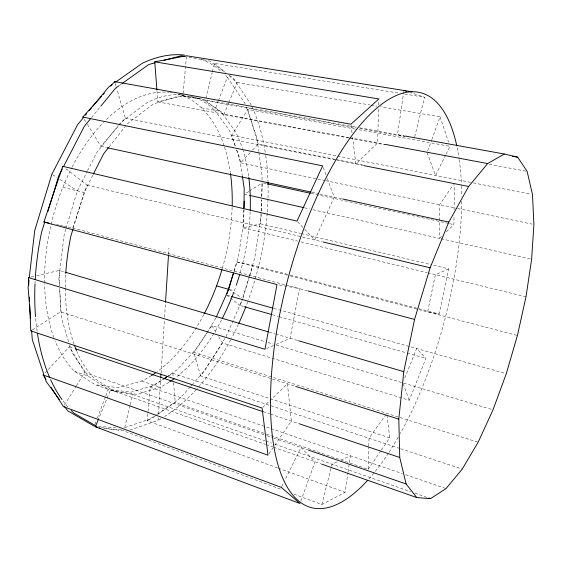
<?xml version="1.0" encoding="UTF-8"?>
<svg xmlns="http://www.w3.org/2000/svg" width="562" height="562" viewBox="0 0 562 562"><rect width="100%" height="100%" fill="white"/><g stroke="black" fill="none" stroke-linecap="round" stroke-linejoin="round"><path stroke-width="0.42" stroke-dasharray="2.81 2.11" d="M312.915 209.724L439.498 238.372L439.653 204.673L453.471 184.505M243.929 209.837L243.782 221.723L238.506 255.872L233.694 272.268M446.383 231.79L453.885 224.61L454.019 215.091M454.089 209.893L454.433 184.793M261.33 214.628L254.755 257.895L249.451 275.991M261.4 211.143L261.625 199.798L260.536 223.809L243.191 227.828L243.887 209.809M261.688 196.454L261.997 180.585M262.018 179.763L262.096 175.625L258.871 152.267M266.276 434.068L368.11 469.319L368.763 446.888M368.791 446.024L369.016 438.255L385.736 414.77M378.556 109.309L377.58 142.966L355.879 164.02L352.557 137.184M378.676 104.996L378.802 100.682M261.78 196.398L262.391 182.791L266.669 183.725M129.913 430.063L158.084 420.299L158.252 417.699M158.47 414.222L160.718 378.549M161.048 373.294L164.364 320.747M164.582 317.242L165.523 302.356M168.558 254.193L168.944 248.06M277.466 467.893L147.174 420.805L147.946 412.206M148.024 411.342L150.187 387.211L163.008 379.378M156.953 90.594L157.81 101.862L182.875 95.744L186.436 56.783L188.108 57.092M293.926 494.138L321.857 504.521L345.082 492.326L347.941 472.797M348.068 471.947L349.311 463.453M349.438 462.603L350.435 455.803L341.232 459.997M403.825 91.339L397.482 134.648L405.033 136.334M448.652 268.882L435.381 274.692L427.633 311.938L439.182 314.039L448.652 268.882L430.78 264.597M124.715 427.485L130.131 405.504M130.342 404.654L132.843 394.51L110.545 389.887L99.045 417.826M348.728 137.985L223.894 114.606L205.334 100.45L212.169 72.709M212.38 71.873L214.473 63.366L399.554 93.222M321.857 504.521L332.037 464.191L338.169 461.395M414.679 136.714L424.633 97.268L410.576 92.646M249.212 276.82L242.854 298.513L242.51 298.289L249.324 276.848M65.754 229.163L64.244 234.164L58.877 278.197L59.502 287.442M66.007 228.334L77.359 190.827L87.124 171.621M73.158 228.53L84.054 192.478L92.941 174.93M243.571 306.529L240.192 305.566L242.278 299.012M249.591 276.019L253.005 265.285L289.395 274.811M234.003 271.551L237.073 261.955L253.005 265.285M63.366 226.057L72.723 228.01L87.138 185.088L64.756 167.862M300.853 501.058L315.078 461.802L301.007 447.514L284.779 480.327M427.661 151.023L431.497 140.437M431.792 139.622L440.053 116.826L380.467 106.738M94.894 424.556L96.137 421.282M97.388 418.009L105.508 396.723M105.825 395.901L108.318 389.354L131.03 392.185L154.339 385.321L163.725 378.943M355.325 129.077L247.793 109.478L231.804 135.259L235.527 146.752L229.654 130.876L214.761 110.314L218.147 101.455M218.449 100.647L227.364 77.282A191.34 110.194 -75.2 0 0 224.877 74.739M218.667 336.722L222.559 343.024L409.269 400.263L425.905 358.387L416.639 348.517L403.804 380.467M223.894 114.606L228.523 103.359M228.853 102.558L237.129 82.466L228.601 75.28M226.05 336.596L242.559 299.195M215.808 318.113L208.228 330.695M281.688 486.573L283.234 483.453M445.673 154.986L435.557 175.435L427.071 152.653M446.059 154.199L449.951 146.331L356.182 129.239M87.517 170.855L96.896 152.414L118.097 125.769M64.475 405.019L75.947 386.523M76.411 385.785L84.672 372.466L69.442 346.733L47.974 369.782M224.8 338.598L204.863 370.463L193.082 383.656M207.757 331.425L197.22 347.92L176.791 370.056L168.08 375.978M381.415 450.036L389.789 437.896L200.655 375.95L222.559 343.024M200.655 375.95L193.75 352.318L206.949 332.929M207.441 332.205L211.86 325.714L264.632 341.506M268.98 453.787L272.865 448.111M274.811 445.273L291.348 421.135L287.428 383.811L271.594 398.964M368.11 469.319L380.924 450.752M109.007 147.04L127.426 123.724L153.18 104.16L178.533 96.018L201.568 98.87L220.894 111.452L235.647 132.049A152.822 86.724 -75.2 0 1 242.433 148.473M118.638 125.094L120.795 122.383L146.633 102.93A152.309 87.279 -75.2 0 1 180.149 94.641M91.494 117.549L100.247 106.871M87.363 124.406L100.928 146.338L118.793 125.67M119.341 125.031L125.347 118.076L116.903 89.161M190.23 386.846L179.981 398.325L157.789 414.306M190.799 386.206L192.506 384.296M44.995 372.985L47.377 370.421M236.567 149.956L240.733 162.797L250.146 152.688M252.5 150.166L258.225 144.012L334.826 159.257M262.721 407.443L270.961 399.568M439.498 238.372L441.999 235.977M155.056 416.266L152.323 418.233L124.012 427.879M119.804 85.15L121.223 84.138M147.174 420.805L156.152 414.953M156.861 414.489L175.196 402.533L265.447 433.78M32.287 329.922L60.534 311.861L294.91 386.185M248.854 191.445L244.491 194.234L248.769 195.204M249.584 190.982L262.391 182.791M168.656 375.929L172.885 373.344L399.807 448.448M266.557 348.58L275.197 344.801M275.977 344.457L290.118 338.268L299.49 288.657L277.825 284.723M168.972 382.279A152.822 86.724 -75.2 0 1 160.163 387.302L136.98 394.257L114.402 391.489L95.154 384.717L74.465 371.299A151.206 88.459 -75.2 0 1 55.069 340.727M151.382 375.648A151.206 88.459 -75.2 0 1 141.708 381.015L118.146 387.689L95.154 384.717M30.952 277.01L35.94 275.851M36.776 275.654L59.242 270.448L64.279 271.931M103.794 428.694L124.09 430.021M98.519 426.481L115.526 427.64M101.441 427.64L123.858 430.942L282.419 489.867M404.745 94.058L424.633 97.268M237.129 82.466L370.105 104.982M370.969 105.129L377.018 106.155M181.681 95.266L201.568 98.87M182.875 95.744L356.111 127.145M359.561 127.771L404.38 135.899M205.334 100.45L356.413 127.89M359.87 128.515L404.759 136.671M188.944 57.247L209.823 61.089L225.369 72.4M201.477 107.848L220.894 111.452M157.81 101.862L349.135 137.648M350 137.809L385.321 144.413M349.592 138.147L384.886 144.75M489.172 164.28L527.121 171.382M231.804 135.259L336.687 155.941M337.544 156.11L472.438 182.713M473.302 182.882L530.774 194.213M335.683 159.425L363.228 164.905M125.347 118.076L336.09 160.079M336.954 160.247L362.764 165.39M56.558 224.638L59.108 225.172M59.965 225.348L62.515 225.882M240.733 162.797L317.038 178.864M317.895 179.046L324.759 180.486M325.616 180.669L456.787 208.284M457.644 208.467L532.186 224.154M100.928 146.338L106.07 147.455M311.917 192.281L318.78 193.771M319.637 193.96L341.914 198.815M311.123 193.433L448.757 223.493M449.614 223.676L453.885 224.61M304.358 207.785L309.493 208.945M441.205 238.759L530.774 259.026M260.536 223.809L300.544 233.392M301.394 233.595L429.923 264.393M87.138 185.088L322.363 241.822M243.191 227.828L297.614 241.098M301.014 241.927L426.874 272.612M427.731 272.823L526.011 296.785M62.86 187.265L84.054 192.478M290.238 275.036L418.023 308.496M418.873 308.714L439.182 314.039M237.073 261.955L289.585 275.731M290.428 275.949L517.426 335.486M72.723 228.01L285.103 284.815M285.946 285.039L307.105 290.695M229.486 289.514L234.284 290.849A152.822 86.724 -75.2 0 0 236.026 285.96M227.329 295.324L230.708 296.279M273.806 308.39L506.285 373.709M272.268 314.692L278.176 316.371M279.026 316.61L406.488 352.866M407.331 353.105L425.905 358.387M269.128 332.107L275.001 333.828M275.844 334.074L297.691 340.495M267.976 342.511L273.006 344.014M276.356 345.019L402.842 382.863L409.269 400.263M403.678 383.108L493.014 409.846M193.75 352.318L399.21 417.285M400.046 417.545L478.129 442.238M400.636 448.722L462.224 469.108M69.442 346.733L73.601 348.124M263.093 411.665L269.739 413.892M270.568 414.173L299.623 423.91M141.708 381.015L160.163 387.302M150.187 387.211L270.167 428.307M270.996 428.595L402.364 473.597M405.659 474.728L446.045 488.561M84.672 372.466L266.198 435.438M267.027 435.726L272.83 437.735M273.659 438.023L307.632 449.811M74.465 371.299L87.932 375.985L108.318 389.354M132.843 394.51L265.088 440.77M265.91 441.065L271.699 443.088M275.001 444.24L410.667 491.701M414.805 493.148L427.218 497.489M110.545 389.887L265.39 444.331M266.219 444.626L272.844 446.952M273.673 447.247L320.867 463.833M278.288 468.188L345.082 492.326M52.582 174.712L56.952 177.557M59.867 179.454L77.359 190.827M228.692 289.297L232.324 291.664M233.054 292.135L241.779 297.811M114.402 391.489L94.149 378.156A152.822 86.724 -75.2 0 1 76.818 351.292M229.437 75.357L233.497 78.315L251.207 104.975A191.986 109.506 -75.2 0 1 265.594 154.648M226.479 295.092L240.192 305.566M214.473 63.366L225.327 72.519M297.586 221.73L304.091 228.657M304.681 229.282L314.727 239.981L334.214 197.136L327.225 178.203M87.932 375.985L71.753 352.065L69.604 345.005M227.364 77.282L245.25 103.907M84.195 119.285L86.906 123.675M211.86 325.714L216.848 333.793M323.269 167.511L326.009 174.915M236.665 149.829L239.51 157.529L242.264 175.66M246.325 107.012L256.827 137.451L258.752 151.396M440.053 116.826L448.574 142.228M68.606 341.717L61.602 318.675L59.558 288.278M247.793 109.478L258.225 144.012M115.217 83.38L116.664 88.339M351.053 125.066L352.016 132.857M386.965 415.037L389.789 437.896M172.885 373.344L173.229 377.657M173.637 382.834L175.196 402.533M59.242 270.448L59.712 285.489M59.818 288.952L60.534 311.861M457.18 147.644A214.529 81.033 -75.2 0 1 459.14 158.927M459.259 159.763A214.529 81.033 -75.2 0 1 461.444 184.455M461.514 186.092A214.529 81.033 -75.2 0 1 461.725 196.159M461.718 201.322A214.529 81.033 -75.2 0 1 400.242 433.597M398.184 437.243A214.529 81.033 -75.2 0 1 388.925 452.396M388.433 453.141A214.529 81.033 -75.2 0 1 368.503 479.365M201.154 59.101A191.34 110.194 -75.2 0 1 221.625 71.732M265.721 155.519A191.986 109.506 -75.2 0 1 267.948 181.062M268.067 185.334A191.986 109.506 -75.2 0 1 268.018 198.372M267.99 199.25A191.986 109.506 -75.2 0 1 267.301 212.429M267.231 213.307A191.986 109.506 -75.2 0 1 248.341 300.052M247.737 301.689A191.986 109.506 -75.2 0 1 245.882 306.592M238.372 324.358A191.986 109.506 -75.2 0 1 231.544 338.261M230.722 339.82A191.986 109.506 -75.2 0 1 196.967 388.763M196.377 389.403A191.986 109.506 -75.2 0 1 164.589 416.505M160.978 418.683A191.986 109.506 -75.2 0 1 158.084 420.299M67.854 406.888A191.986 109.506 -75.2 0 1 62.551 400.292M50.952 380.39A191.986 109.506 -75.2 0 1 50.285 378.928M37.127 331.271A191.986 109.506 -75.2 0 1 35.603 317.6M35.048 282.939A191.986 109.506 -75.2 0 1 35.125 281.239M190.441 96.2A152.309 87.279 -75.2 0 1 214.761 110.314M181.027 94.69A152.309 87.279 -75.2 0 1 183.655 94.929M242.707 149.309A152.822 86.724 -75.2 0 1 248.664 176.405M250.167 211.811A152.822 86.724 -75.2 0 1 239.988 273.427M221.526 319.926A152.822 86.724 -75.2 0 1 214.312 332.788M213.862 333.533A152.822 86.724 -75.2 0 1 175.492 377.706M74.121 344.323A152.822 86.724 -75.2 0 1 65.354 288.292M65.347 287.386A152.822 86.724 -75.2 0 1 65.733 274.263M178.428 94.191A151.206 88.459 -75.2 0 1 224.294 146.345M224.568 147.188A151.206 88.459 -75.2 0 1 230.308 172.429M232.134 207.28A151.206 88.459 -75.2 0 1 222.229 268.671M203.781 314.629A151.206 88.459 -75.2 0 1 157.255 371.637M53.868 337.579A151.206 88.459 -75.2 0 1 44.588 283.979M44.574 283.072A151.206 88.459 -75.2 0 1 50.931 225.2M51.128 224.357A151.206 88.459 -75.2 0 1 71.739 167.778M72.14 166.991A151.206 88.459 -75.2 0 1 103.57 122.333M106.422 119.481A151.206 88.459 -75.2 0 1 169 92.344M169.886 92.442A151.206 88.459 -75.2 0 1 172.499 92.821"/><path stroke-width="0.84" d="M244.217 201.189L243.95 208.144L244.196 188.396L242.391 176.51M160.774 377.671L160.992 374.166M165.523 302.356L168.502 255.071M416.8 497.567L406.115 483.973L399.758 457.489L398.795 419.133L403.783 371.658L414.559 319.441L430.127 267.814L448.813 222.088L468.631 186.486L487.661 163.556L504.36 154.023L517.693 157.177L527.121 171.382L532.488 194.55L533.9 224.519L531.624 259.223L526.011 296.785L517.426 335.486L506.285 373.709L493.014 409.846L478.129 442.238L462.224 469.108L446.045 488.561L430.527 498.649L416.8 497.567L321.689 464.128M28.992 279.939L28.1 287.596L30.601 318.549M233.448 273.09L228.692 289.297L216.546 285.925M72.905 229.359L70.903 235.977A152.822 86.724 -75.2 0 0 65.782 273.406M44.651 222.159L41.553 232.359A191.986 109.506 -75.2 0 0 35.223 279.532M47.911 211.431L58.715 175.885L62.234 169.071M226.964 293.589L233.497 273.146M28.81 285.075L28.479 277.579L264.983 349.269L276.989 284.576L43.899 222.004L62.761 166.324L296.996 221.105L322.658 165.86L82.818 117.058L101.392 96.404M51.093 387.394L63.471 406.635L281.302 487.359L299.968 503.51L95.371 426.748L98.715 418.627M216.159 317.326L228.376 289.992M93.334 174.15L103.591 153.897L108.466 147.729M90.398 118.884L84.384 126.232L63.401 166.816L62.761 166.324M100.795 106.204L115.561 88.178L119.102 85.656M85.431 115.224L86.506 113.924M89.182 110.679L91.325 108.087M92.393 106.787L108.775 86.927L111.894 84.729M103.141 94.458L104.307 93.159M110.728 86.028L114.697 81.609L350.948 124.202L378.851 98.954L154.761 61.834L156.889 89.73M45.958 379.413L43.119 374.994L43.801 374.264L32.301 339.581L31.563 330.386M121.933 83.64L148.832 64.482L154.845 62.86M115.688 82.052L142.165 63.358A191.34 110.194 -75.2 0 1 184.371 55.034M167.35 376.47L163.725 378.943L166.542 377.214M163.985 60.394L181.069 55.793L185.102 56.537M28.479 277.579L29.287 277.389L34.739 230.49L51.852 174.234L77.535 124.799L83.288 117.823L82.818 117.058M154.761 61.834L186.528 55.764L412.072 91.768M95.969 426.312L94.268 426.193L67.77 410.857L64.482 406.396M95.371 426.748L97.381 427.043M405.244 136.053L504.36 154.023M512.523 156.236L517.693 157.177M385.321 144.413L487.661 163.556M363.621 165.565L468.631 186.486M43.899 222.004L48.908 223.044M106.928 147.644L311.06 192.092M342.771 198.997L448.813 222.088M267.519 183.907L310.266 193.244M249.619 195.393L303.508 207.589M323.213 242.025L430.127 267.814M307.948 290.926L414.559 319.441M231.551 296.511L272.963 308.152M244.414 306.768L271.425 314.453M65.115 272.177L268.285 331.854M298.534 340.741L403.783 371.658M295.738 386.452L398.795 419.133M403.952 90.475L406.438 91.29M75.259 348.679L263.093 411.665M299.623 423.91L399.758 457.489M308.454 450.099L406.115 483.973M428.876 498.072L430.527 498.649M43.119 374.994L268.004 455.206L262.089 408.054L30.784 330.877L29.667 304.927M95.758 425.813L74.015 413.182A191.986 109.506 -75.2 0 1 71.177 410.45M99.193 427.808L100.338 428.469M59.403 399.498L46.246 381.647L44.531 376.484M114.697 81.609L114.971 82.551M29.329 297.158L29.512 301.478M367.309 480.686A214.529 81.033 -75.2 0 1 271.116 422.519A214.529 81.033 -75.2 0 1 345.286 144.968A214.529 81.033 -75.2 0 1 456.787 145.804M267.976 181.912A191.986 109.506 -75.2 0 1 268.046 184.477M245.882 306.592A191.986 109.506 -75.2 0 1 238.738 323.564M62.038 399.582A191.986 109.506 -75.2 0 1 50.952 380.39M49.625 377.439A191.986 109.506 -75.2 0 1 37.492 333.751M35.532 316.722A191.986 109.506 -75.2 0 1 35.006 283.782M248.776 177.283A152.822 86.724 -75.2 0 1 250.231 210.076M239.742 274.27A152.822 86.724 -75.2 0 1 236.307 285.138M233.687 292.465A152.822 86.724 -75.2 0 1 222.292 318.429M174.058 378.781A152.822 86.724 -75.2 0 1 169.703 381.809M76.509 350.548A152.822 86.724 -75.2 0 1 74.697 345.918M230.434 173.3A151.206 88.459 -75.2 0 1 232.183 205.516M221.983 269.507A151.206 88.459 -75.2 0 1 204.175 313.877M155.8 372.683A151.206 88.459 -75.2 0 1 151.382 375.648"/></g></svg>
